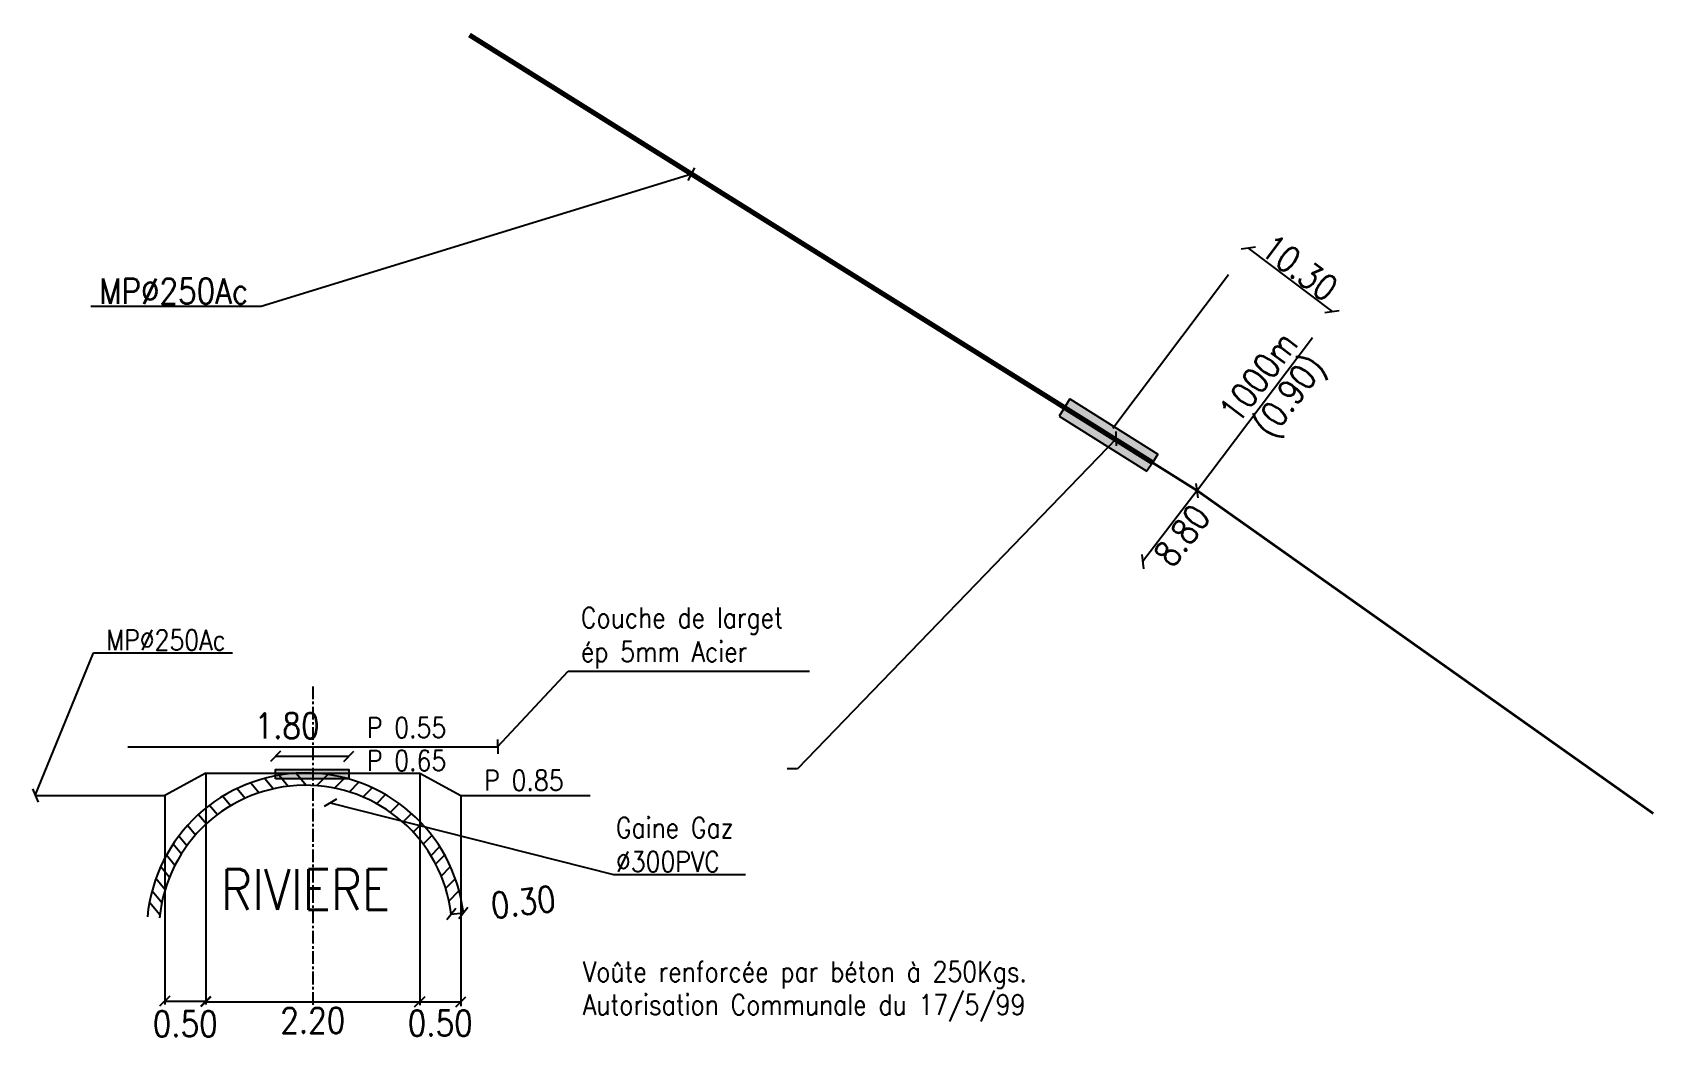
# Model space of a CAD drawing. Header units: millimetres. Extents: x 136841 to 137000, y 120901 to 121000.
import ezdxf

# ---------------------------------------------------------------- set-up
doc = ezdxf.new("R2010")
doc.units = ezdxf.units.MM
doc.header["$PDMODE"] = 34
doc.linetypes.add('CENTER', pattern=[2, 1.25, -0.25, 0.25, -0.25])
doc.layers.get('0').update_dxf_attribs({"linetype": 'CONTINUOUS'})
doc.layers.get('DEFPOINTS').update_dxf_attribs({"linetype": 'CONTINUOUS'})
doc.layers.add('G_120', color=4, linetype='CONTINUOUS')
doc.styles.get("Standard").update_dxf_attribs({"font": 'romans.shx', "width": 0.85})
doc.linetypes.add('G_TYPB_AP', pattern='A,5,-0.3,["o",Standard,S=1.5,R=0,X=0,Y=-0.5],-1.65', length=6.95)
doc.dimstyles.get("Standard").update_dxf_attribs({"dimtxt": 2.5, "dimasz": 1, "dimexe": 1.25, "dimexo": 0.625, "dimgap": 0.25, "dimtad": 2, "dimzin": 0, "dimdsep": 46, "dimtxsty": 'Standard', "dimblk1": 'OBLIQUE', "dimblk2": 'OBLIQUE', "dimsah": 1, "dimcen": -0.5, "dimse1": 1, "dimse2": 1, "dimadec": 0, "dimazin": 0, "dimtfac": 1, "dimtofl": 0, "dimtmove": 2, "dimatfit": 3, "dimldrblk": 'OBLIQUE', "dimfxl": 0, "dimtolj": 1, "dimtzin": 0, "dimarcsym": 0})

# ---------------------------------------------------------------- blocks, each defined once
blk = doc.blocks.new('_OBLIQUE')
at = {"color": 0, "linetype": 'ByBlock'}
blk.add_line((-0.5, -0.5), (0.5, 0.5), dxfattribs=at)
blk = doc.blocks.new('*D1')
at = {"color": 0, "linetype": 'ByBlock'}
blk.add_line((136955.24, 120955.28), (136949.89, 120948.3), dxfattribs=at)
at = {"layer": 'DEFPOINTS', "color": 0, "linetype": 'ByBlock'}
for p in [(136955.24, 120955.28), (136949.89, 120948.3), (136949.89, 120948.3)]:
    blk.add_point(p, dxfattribs=at)
at = {"color": 0, "linetype": 'ByBlock'}
for p, rotation in [((136955.24, 120955.28), 52.555563774625), ((136949.89, 120948.3), 232.5555637746251)]:
    blk.add_blockref('_OBLIQUE', p, dxfattribs=dict(at, rotation=rotation))
at = {"color": 0, "linetype": 'ByBlock', "insert": (136953.75, 120950.88), "char_height": 2.5, "attachment_point": 5, "rotation": 52.5556}
blk.add_mtext('\\A1;8.80', dxfattribs=at)
blk = doc.blocks.new('*D2')
at = {"color": 0, "linetype": 'ByBlock'}
blk.add_line((136960.26, 120979.07), (136968.48, 120972.87), dxfattribs=at)
at = {"layer": 'DEFPOINTS', "color": 0, "linetype": 'ByBlock'}
for p in [(136958.33, 120976.51), (136968.48, 120972.87), (136966.55, 120970.31)]:
    blk.add_point(p, dxfattribs=at)
at = {"color": 0, "linetype": 'ByBlock'}
for p, rotation in [((136960.26, 120979.07), 143.0134324338424), ((136968.48, 120972.87), 323.0134324338424)]:
    blk.add_blockref('_OBLIQUE', p, dxfattribs=dict(at, rotation=rotation))
at = {"color": 0, "linetype": 'ByBlock', "insert": (136965.27, 120977.17), "char_height": 2.5, "attachment_point": 5, "rotation": 323.0134}
blk.add_mtext('\\A1;10.30', dxfattribs=at)
blk = doc.blocks.new('*D3')
at = {"color": 0, "linetype": 'ByBlock'}
blk.add_line((136882.04, 120913.7), (136883.23, 120913.85), dxfattribs=at)
at = {"layer": 'DEFPOINTS', "color": 0, "linetype": 'ByBlock'}
for p in [(136882.04, 120913.7), (136883.23, 120913.85), (136883.23, 120913.84)]:
    blk.add_point(p, dxfattribs=at)
at = {"color": 0, "linetype": 'ByBlock'}
for p, rotation in [((136883.23, 120913.85), 6.894407475720804), ((136882.04, 120913.7), 186.8944074757208)]:
    blk.add_blockref('_OBLIQUE', p, dxfattribs=dict(at, rotation=rotation))
at = {"color": 0, "linetype": 'ByBlock', "insert": (136889.1, 120914.9), "char_height": 2.5, "attachment_point": 5, "rotation": 6.8944}
blk.add_mtext('\\A1;0.30', dxfattribs=at)

msp = doc.modelspace()

# ---------------------------------------------------------------- hatches: boundary and pattern name
at = {"layer": 'G_120'}
h = msp.add_hatch(color=256, dxfattribs=at)
h.paths.add_polyline_path([(136942.743, 120964.287), (136942.307, 120963.591), (136945.286, 120961.692), (136947.312, 120960.389), (136950.876, 120958.066), (136951.379, 120958.867)])
h.paths.add_polyline_path([(136942.212, 120963.44), (136941.682, 120962.593), (136950.315, 120957.175), (136950.853, 120958.03)])
msp.add_hatch(color=256, dxfattribs=at).paths.add_polyline_path([(136871.996, 120926.983), (136871.996, 120927.926), (136864.796, 120927.926), (136864.796, 120926.983)])

# ---------------------------------------------------------------- linework, layer by layer
at = {"layer": 'G_120', "linetype": 'Continuous'}
for p, q in [((136946.959, 120961.414), (136958.327, 120976.508)), ((136955.186, 120955.217), (136966.555, 120970.311))]:
    msp.add_line(p, q, dxfattribs=at)
at = {"layer": 'G_120'}
for p, q in [((136942.743, 120964.287), (136951.379, 120958.867)), ((136941.682, 120962.593), (136950.315, 120957.175)), ((136850.311, 120930.149), (136886.593, 120930.149)), ((136857.961, 120927.549), (136853.919, 120925.367)), ((136857.961, 120927.549), (136878.943, 120927.549)), ((136857.961, 120927.549), (136857.961, 120904.833)), ((136865.145, 120927.347), (136866.047, 120926.264)), ((136866.815, 120927.564), (136867.838, 120926.336)), ((136869.934, 120927.431), (136868.81, 120926.294)), ((136878.943, 120927.549), (136882.985, 120925.367)), ((136878.943, 120927.549), (136878.943, 120904.765)), ((136861.028, 120926.043), (136861.822, 120925.089)), ((136862.371, 120926.609), (136863.191, 120925.625)), ((136863.745, 120927.043), (136864.6, 120926.017)), ((136871.579, 120927.073), (136870.589, 120926.071)), ((136872.949, 120926.651), (136872.01, 120925.701)), ((136874.28, 120926.102), (136873.38, 120925.191)), ((136841.217, 120925.367), (136853.919, 120925.367)), ((136853.919, 120925.367), (136853.919, 120904.833)), ((136858.331, 120924.401), (136859.1, 120923.478)), ((136859.626, 120925.283), (136860.403, 120924.35)), ((136875.571, 120925.424), (136874.698, 120924.541)), ((136876.904, 120924.547), (136876.05, 120923.684)), ((136882.985, 120925.367), (136895.688, 120925.367)), ((136882.985, 120925.367), (136882.985, 120904.698)), ((136856.181, 120922.43), (136856.958, 120921.498)), ((136857.252, 120923.504), (136858.021, 120922.581)), ((136878.118, 120923.559), (136877.274, 120922.704)), ((136879.118, 120922.573), (136878.273, 120921.719)), ((136855.317, 120921.386), (136856.107, 120920.438)), ((136880.093, 120921.412), (136879.24, 120920.549)), ((136854.103, 120919.52), (136854.932, 120918.525)), ((136854.766, 120920.611), (136855.57, 120919.646)), ((136880.866, 120920.298), (136879.998, 120919.42)), ((136881.349, 120919.479), (136880.465, 120918.586)), ((136853.534, 120918.385), (136854.396, 120917.35)), ((136881.917, 120918.336), (136881.006, 120917.415)), ((136852.687, 120916.016), (136853.681, 120914.823)), ((136853.068, 120917.231), (136853.972, 120916.146)), ((136882.387, 120917.157), (136881.44, 120916.199)), ((136852.432, 120914.903), (136853.455, 120913.675)), ((136882.754, 120915.968), (136881.76, 120914.963))]:
    msp.add_line(p, q, dxfattribs=at)
at = {"layer": 'G_120', "linetype": 'CENTER'}
msp.add_line((136868.452, 120936.072), (136868.452, 120904.765), dxfattribs=at)
at = {"layer": 'G_120', "linetype": 'G_TYPB_AP', "flags": 128}
for points, const_width in [([(136950.853, 120958.03), (136883.827, 121000)], 0.5), ([(137000, 120923.589), (136955.237, 120955.285), (136950.853, 120958.03)], 0.25)]:
    msp.add_lwpolyline(points, dxfattribs=dict(at, const_width=const_width))
at = {"layer": 'G_120', "flags": 128}
for points in [[(136942.743, 120964.287), (136942.212, 120963.44), (136941.682, 120962.593)], [(136951.379, 120958.867), (136950.847, 120958.021), (136950.315, 120957.175)]]:
    msp.add_lwpolyline(points, dxfattribs=at)
msp.add_lwpolyline([(136864.796, 120926.983), (136864.796, 120927.926), (136871.996, 120927.926), (136871.996, 120926.983)], close=True, dxfattribs=at)
at = {"layer": 'G_120'}
for radius in [15.595, 14.395]:
    msp.add_arc((136867.748, 120911.97), radius, 6.89441, 174.52811, dxfattribs=at)

# ---------------------------------------------------------------- texts
at = {"layer": 'G_120', "linetype": 'G_TYPB_AP', "width": 0.85}
for s, p in [('1000m', (136959.224, 120961.703)), ('(0.90)', (136962.523, 120960.299))]:
    msp.add_text(s, height=2.5, rotation=52.94651, dxfattribs=at).set_placement(p)
at = {"layer": 'G_120', "width": 0.85}
for s, height, p in [('P 0.55', 2, (136873.756, 120931.023)), ('P 0.65', 2, (136873.756, 120927.791)), ('P 0.85', 2, (136885.276, 120925.839)), ('RIVIERE', 4, (136859.446, 120914.131)), ('Voûte renforcée par béton à 250Kgs.', 2, (136894.96, 120907.073)), ('Autorisation Communale du 17/5/99', 2, (136894.96, 120903.835))]:
    msp.add_text(s, height=height, dxfattribs=at).set_placement(p)
at = {"layer": 'G_120', "linetype": 'G_TYPB_AP', "insert": (136862.154, 120974.863), "char_height": 2.5, "attachment_point": 6}
msp.add_mtext('\\A1;MP%%C250Ac', dxfattribs=at)
at = {"layer": 'G_120'}
for s, insert, char_height, attachment_point in [('\\A1;Couche de larget\\Pép 5mm Acier', (136894.767, 120940.819), 2, 4), ('\\A1;MP%%C250Ac', (136848.197, 120940.612), 2, 4), ('\\A1;', (136914.767, 120929.483), 2.5, 6), ('\\A1;Gaine Gaz\\P%%c300PVC', (136898.203, 120920.531), 2, 4)]:
    msp.add_mtext(s, dxfattribs=dict(at, insert=insert, char_height=char_height, attachment_point=attachment_point))

# ---------------------------------------------------------------- dimensions: what is measured, and where the dimension line sits
at = {"layer": 'G_120', "linetype": 'G_TYPB_AP'}
dim = msp.add_aligned_dim(p1=(136958.327, 120976.508), p2=(136966.555, 120970.311), distance=3.207, dimstyle='Standard', dxfattribs=at)
dim.commit()
dim.dimension.update_dxf_attribs({"geometry": '*D2', "text_midpoint": (136965.273, 120977.17)})
at = {"layer": 'G_120', "linetype": 'Continuous'}
dim = msp.add_aligned_dim(p1=(136955.237, 120955.284), p2=(136949.887, 120948.297), distance=0, dimstyle='Standard', override={"dimtxt": 2.5}, dxfattribs=at)
dim.commit()
dim.dimension.update_dxf_attribs({"geometry": '*D1', "text_midpoint": (136953.753, 120950.878)})
at = {"layer": 'G_120'}
msp.add_linear_dim(base=(136871.996, 120929.205), p1=(136864.796, 120927.926), p2=(136871.996, 120927.926), location=(136865.927, 120932.205), dimstyle='Standard', override={"dimlfac": 0.25}, dxfattribs=at).render()
dim = msp.add_linear_dim(base=(136883.23, 120913.848), p1=(136882.039, 120913.698), p2=(136883.23, 120913.842), angle=6.89441, dimstyle='Standard', override={"dimlfac": 0.25}, dxfattribs=at)
dim.commit()
dim.dimension.update_dxf_attribs({"geometry": '*D3', "text_midpoint": (136889.104, 120914.901), "dimtype": 161})
for base, p1, p2, location, text in [((136857.961, 120905.169), (136853.919, 120904.833), (136857.961, 120904.833), (136855.94, 120902.947), '0.50'), ((136878.943, 120905.102), (136857.961, 120904.833), (136878.943, 120904.765), (136868.452, 120903.284), '2.20'), ((136882.985, 120905.102), (136878.943, 120904.765), (136882.985, 120904.698), (136880.964, 120903.015), '0.50')]:
    msp.add_linear_dim(base=base, p1=p1, p2=p2, location=location, text=text, dimstyle='Standard', override={"dimlfac": 0.25}, dxfattribs=at).render()

# ---------------------------------------------------------------- leaders
at = {"layer": 'G_120', "linetype": 'Continuous', "annotation_type": 0, "has_hookline": 1, "hookline_direction": 1, "text_width": 15.482}
msp.add_leader([(136905.629, 120986.348), (136863.404, 120973.363), (136862.404, 120973.363)], dimstyle='Standard', dxfattribs=at)
at = {"layer": 'G_120'}
msp.add_leader([(136947.312, 120960.389), (136916.017, 120927.983), (136915.017, 120927.983)], dimstyle='Standard', override={"dimlfac": 0.25}, dxfattribs=at)
at = {"layer": 'G_120', "annotation_type": 0, "has_hookline": 1, "hookline_direction": 0}
for points, text_width in [([(136841.217, 120925.367), (136846.947, 120939.362), (136847.947, 120939.362)], 12.386), ([(136886.593, 120930.149), (136893.517, 120937.569), (136894.517, 120937.569)], 22.424), ([(136870.172, 120924.65), (136897.953, 120917.614)], 12.71)]:
    msp.add_leader(points, dimstyle='Standard', override={"dimlfac": 0.25}, dxfattribs=dict(at, text_width=text_width))

doc.saveas('drawing.dxf')
